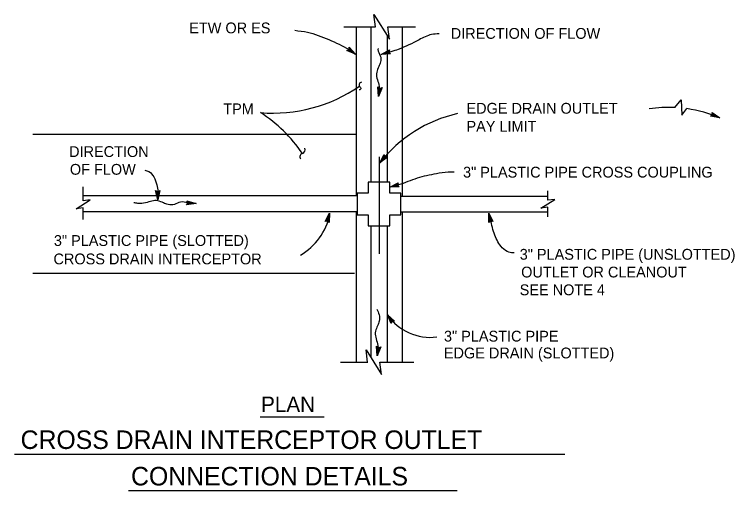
# Model space of a CAD drawing. Extents: x -894 to 866, y -476 to 714.
# Drawn here: x -93.5 to 372.5, y 41.1 to 349.5 of the extents above; entities that cross this region are included whole.
import ezdxf

# ---------------------------------------------------------------- set-up
doc = ezdxf.new("R2010")
doc.units = 0
for name, color, linetype in [('56 Stage 3 Anno', 7, 'Continuous'), ('57 Undefined', 7, 'Continuous'), ('60 Nongeo Data', 7, 'Continuous')]:
    doc.layers.add(name, color=color, linetype=linetype)

msp = doc.modelspace()

# ---------------------------------------------------------------- linework, layer by layer
at = {"layer": '56 Stage 3 Anno'}
for p, q in [((121.5353, 325.9955), (122.9557, 326.6207)), ((124.9479, 325.2172), (122.279, 326.3345)), ((123.8199, 326.0144), (122.6782, 326.4928)), ((122.9557, 326.6207), (123.0746, 328.177)), ((122.9743, 326.9479), (123.8199, 326.0144)), ((123.0302, 327.3326), (124.9479, 325.2172)), ((123.0467, 327.7613), (126.077, 324.4184)), ((123.0746, 328.177), (123.0746, 328.177)), ((123.0746, 328.177), (127.2038, 323.6219)), ((143.7561, 323.5074), (149.121, 326.5054)), ((149.121, 326.5054), (148.7368, 325.0015)), ((149.121, 326.5054), (149.121, 326.5054)), ((127.2038, 323.6219), (121.5349, 325.9955)), ((121.5353, 325.9955), (121.5353, 325.9955)), ((126.0656, 324.4215), (121.9341, 326.1538)), ((127.2038, 323.6219), (127.2038, 323.6219)), ((149.8884, 323.9483), (143.7561, 323.5074)), ((143.7561, 323.5074), (143.7561, 323.5074)), ((149.5785, 324.2267), (145.0781, 323.9034)), ((145.0876, 323.9105), (148.9994, 326.094)), ((146.4033, 324.2995), (148.9293, 325.7109)), ((149.2514, 324.5038), (146.4033, 324.2995)), ((147.7266, 324.6952), (148.8073, 325.2991)), ((148.9829, 324.7853), (147.7266, 324.6952)), ((148.7368, 325.0015), (149.8884, 323.9483)), ((149.8884, 323.9483), (149.8884, 323.9483)), ((356.9277, 283.5661), (358.1907, 284.4685)), ((359.1607, 284.0515), (357.945, 284.2866)), ((358.1907, 284.4685), (357.9895, 286.0161)), ((357.9895, 286.0161), (357.9895, 286.0161)), ((357.9895, 286.0161), (362.9619, 282.4004)), ((358.0466, 285.6035), (361.6958, 282.95)), ((358.1182, 285.1807), (360.4277, 283.5011)), ((358.1418, 284.7925), (359.1607, 284.0515)), ((362.9619, 282.4004), (356.9277, 283.5661)), ((356.9277, 283.5661), (356.9277, 283.5661)), ((361.684, 282.9504), (357.2859, 283.8023)), ((360.4277, 283.5011), (357.5867, 284.05)), ((362.9619, 282.4004), (362.9619, 282.4004)), ((143.0199, 253.2819), (145.814, 258.7555)), ((147.873, 257.0559), (143.0199, 253.2819)), ((147.4608, 257.1154), (143.899, 254.3457)), ((143.9029, 254.3567), (145.9415, 258.3457)), ((144.7805, 255.411), (146.0959, 257.9882)), ((147.0348, 257.1638), (144.7805, 255.411)), ((145.6608, 256.4756), (146.2238, 257.5784)), ((146.6549, 257.2488), (145.6608, 256.4756)), ((145.814, 258.7555), (145.814, 258.7555)), ((145.814, 258.7555), (146.3305, 257.2917)), ((146.3305, 257.2917), (147.873, 257.0559)), ((147.873, 257.0559), (147.873, 257.0559)), ((143.0199, 253.2819), (143.0199, 253.2819)), ((149.3136, 237.6134), (154.812, 240.3591)), ((155.4596, 237.7686), (149.3136, 237.6134)), ((155.1632, 238.0615), (150.6525, 237.9477)), ((150.6624, 237.954), (154.6714, 239.9536)), ((151.9947, 238.2815), (154.5832, 239.5741)), ((154.8494, 238.3536), (151.9947, 238.2815)), ((153.3352, 238.6154), (154.4427, 239.1686)), ((154.5943, 238.6473), (153.3352, 238.6154)), ((154.812, 240.3591), (154.3584, 238.8745)), ((154.3584, 238.8745), (155.4596, 237.7686)), ((154.812, 240.3587), (154.812, 240.3587)), ((155.4596, 237.7686), (155.4596, 237.7686)), ((-0.8011, 229.4276), (-2.1314, 235.4276)), ((-2.1314, 235.4276), (-2.1314, 235.4276)), ((-2.1314, 235.4276), (-0.8011, 234.6276)), ((-0.8046, 230.8186), (-1.772, 235.1926)), ((-0.7991, 232.1902), (-1.4255, 235.0154)), ((-0.7979, 233.5717), (-1.0661, 234.7804)), ((-0.8011, 234.6276), (0.5387, 235.4276)), ((0.5387, 235.4276), (-0.8011, 229.4276)), ((0.1828, 235.2111), (-0.8007, 230.8075)), ((-0.1767, 234.9772), (-0.7991, 232.1902)), ((-0.5235, 234.8008), (-0.7979, 233.5717)), ((0.5387, 235.4276), (0.5387, 235.4276)), ((149.3136, 237.6134), (149.3136, 237.6134)), ((-0.8011, 229.4276), (-0.8011, 229.4276)), ((107.5444, 215.319), (110.3857, 220.7706)), ((107.944, 215.4367), (110.0294, 219.4375)), ((110.0306, 219.4257), (109.8373, 214.9501)), ((110.3857, 220.7706), (110.1239, 214.6304)), ((110.3857, 220.7706), (110.3857, 220.7706)), ((213.502, 214.6985), (213.5083, 220.8461)), ((213.5083, 220.8461), (213.5083, 220.8461)), ((213.5083, 220.8461), (216.1083, 215.2777)), ((213.8024, 214.9867), (213.8071, 219.4989)), ((213.8134, 219.4891), (215.7067, 215.4288)), ((109.0451, 215.7466), (107.5444, 215.319)), ((107.5444, 215.319), (107.5444, 215.319)), ((108.3514, 215.5698), (109.6715, 218.1021)), ((108.7318, 215.6505), (109.314, 216.7674)), ((110.1239, 214.6308), (109.0451, 215.7466)), ((109.314, 216.7674), (109.2613, 215.5304)), ((109.6715, 218.1021), (109.5479, 215.2107)), ((110.1239, 214.6308), (110.1239, 214.6308)), ((214.6363, 215.7698), (213.502, 214.6985)), ((213.502, 214.6985), (213.502, 214.6985)), ((214.1028, 215.293), (214.1056, 218.1485)), ((214.1056, 218.1485), (215.33, 215.5265)), ((214.4028, 215.5403), (214.4044, 216.8001)), ((214.4044, 216.8001), (214.928, 215.678)), ((216.1083, 215.2777), (214.6363, 215.7698)), ((216.1083, 215.2777), (216.1083, 215.2777)), ((150.236, 149.1947), (147.9081, 154.8849)), ((147.9081, 154.8849), (147.9081, 154.8849)), ((147.9081, 154.8849), (152.4277, 150.7199)), ((150.4045, 149.5758), (148.6959, 153.7518)), ((148.7057, 153.7451), (151.9986, 150.7073)), ((150.5659, 149.9731), (149.4848, 152.616)), ((149.4848, 152.616), (151.6128, 150.655)), ((150.8789, 150.6168), (150.236, 149.1947)), ((150.236, 149.1947), (150.236, 149.1947)), ((150.7498, 150.3156), (150.273, 151.4813)), ((150.273, 151.4813), (151.1836, 150.6424)), ((152.4273, 150.7199), (150.8789, 150.6168)), ((152.4273, 150.7199), (152.4273, 150.7199))]:
    msp.add_line(p, q, dxfattribs=at)
msp.add_lwpolyline([(333.7348, 289.1653), (337.8175, 294.0791), (338.3072, 284.1157), (341.6273, 288.424)], dxfattribs=at)
for centre, radius, start, end in [((73.6634, 384.0029), 98.469, 265.358528, 304.70145), ((329.9195, 206.1638), 83.0892, 87.368064, 98.774275), ((14.2112, 205.9137), 95.0868, 34.252739, 57.218133), ((211.9823, 200.2645), 86.9864, 102.470494, 142.447461), ((329.9195, 206.1638), 83.0892, 66.567242, 81.899589), ((91.8545, 261.9478), 2.7685, 291.129164, 19.973136), ((93.325, 257.2259), 2.1911, 102.453972, 215.405242), ((71.2594, 228.1875), 40.1805, 300.456717, 347.939772), ((175.7843, 174.2879), 33.9642, 214.840053, 276.7639)]:
    msp.add_arc(centre, radius, start, end, dxfattribs=at)
for points in [[(87.8783, 339.1518), (96.1444, 337.8995), (109.9207, 333.1404), (122.9459, 326.6278), (127.2038, 323.6219)], [(181.2281, 336.8625), (176.4371, 336.3837), (168.2931, 333.0302), (154.8793, 326.8022), (145.2982, 323.9278)], [(131.1097, 305.496), (130.0234, 305.0885), (129.4801, 304.1377), (129.616, 303.3232), (130.0234, 302.644), (130.5664, 301.6936), (130.2947, 300.8787), (129.4801, 300.607)], [(-9.2086, 248.4985), (-6.4731, 247.6437), (-3.3964, 244.2244), (-1.3448, 239.0961), (-0.6609, 234.6516), (-0.6609, 230.5489)], [(190.9922, 247.1945), (187.1599, 247.1945), (179.4946, 246.2367), (167.0391, 243.3622), (155.0624, 239.0504), (149.3136, 237.6134)], [(229.7965, 194.9765), (226.4433, 195.4556), (222.1315, 198.3301), (217.341, 206.4741), (214.4666, 216.5347), (213.5083, 220.8461)]]:
    msp.add_spline(points, degree=3, dxfattribs=at)
at = {"layer": '57 Undefined'}
for p, q in [((106.8639, 88.648), (65.4897, 88.648)), ((-93.5171, 64.7091), (262.6257, 64.7091)), ((-19.6925, 41.0871), (192.8574, 41.0871))]:
    msp.add_line(p, q, dxfattribs=at)
at = {"layer": '60 Nongeo Data'}
for p, q in [((119.5916, 341.4687), (140.1006, 341.4687)), ((127.6006, 341.4687), (127.6006, 231.9646)), ((137.0943, 341.4687), (137.0943, 240.8603)), ((148.1006, 341.4687), (165.9872, 341.4687)), ((157.3502, 341.4687), (157.3502, 231.828)), ((147.7498, 335.6302), (147.7498, 240.8603)), ((142.1152, 296.4054), (141.69, 302.5365)), ((141.69, 302.5365), (141.69, 302.5365)), ((141.69, 302.5365), (142.8864, 301.548)), ((142.3183, 297.7814), (142.0104, 302.2507)), ((144.3305, 302.1405), (142.1152, 296.4054)), ((143.9463, 301.9791), (142.3207, 297.77)), ((142.527, 299.1373), (142.327, 302.0243)), ((143.5561, 301.8011), (142.527, 299.1373)), ((142.7333, 300.5035), (142.6474, 301.7385)), ((143.1872, 301.6783), (142.7333, 300.5035)), ((142.8864, 301.548), (144.3305, 302.1405)), ((144.3305, 302.1405), (144.3305, 302.1405)), ((142.1152, 296.4054), (142.1152, 296.4054)), ((-81.5545, 271.8063), (127.5549, 271.8063)), ((142.4116, 257.1571), (142.4116, 194.3541)), ((-48.9506, 228.7477), (-48.9506, 237.8705)), ((251.5736, 229.0682), (251.5736, 235.2654)), ((128.2841, 231.9591), (-48.9506, 231.9591)), ((18.8103, 227.3674), (18.1126, 228.7635)), ((18.1126, 228.7635), (18.1126, 228.7635)), ((18.1126, 228.7635), (23.9957, 226.9784)), ((18.302, 228.3926), (22.6197, 227.0824)), ((156.6242, 231.828), (251.5736, 231.828)), ((-48.9506, 216.693), (-48.9506, 224.2115)), ((17.913, 226.1009), (18.8103, 227.3674)), ((23.9957, 226.9784), (17.913, 226.1009)), ((17.913, 226.1009), (17.913, 226.1009)), ((22.6083, 227.0792), (18.1741, 226.4418)), ((21.241, 227.1871), (18.3768, 226.7741)), ((18.5083, 228.0162), (21.241, 227.1871)), ((19.8634, 227.2918), (18.6378, 227.115)), ((18.6579, 227.6576), (19.8634, 227.2918)), ((23.9957, 226.9784), (23.9957, 226.9784)), ((251.5736, 218.3048), (251.5736, 224.5324)), ((128.2841, 221.6178), (-48.9506, 221.6178)), ((127.6006, 221.6418), (127.6006, 124.3152)), ((156.6242, 221.5524), (251.5736, 221.5524)), ((157.3502, 221.5485), (157.3502, 124.3152)), ((137.0943, 212.5631), (137.0943, 127.5751)), ((147.7498, 212.5631), (147.7498, 124.3152)), ((-81.5545, 181.8065), (126.4404, 181.8065)), ((141.2959, 128.3857), (140.8707, 134.5168)), ((140.8707, 134.5168), (140.8707, 134.5168)), ((140.8707, 134.5168), (142.0671, 133.5282)), ((141.499, 129.7621), (141.1911, 134.2314)), ((143.5112, 134.1207), (141.2959, 128.3857)), ((143.127, 133.9593), (141.5014, 129.7503)), ((141.7077, 131.1176), (141.5077, 134.0046)), ((142.7368, 133.7814), (141.7077, 131.1176)), ((141.914, 132.4837), (141.8281, 133.7188)), ((142.3679, 133.6589), (141.914, 132.4837)), ((142.0671, 133.5282), (143.5112, 134.1207)), ((143.5112, 134.1207), (143.5112, 134.1207)), ((141.2959, 128.3857), (141.2959, 128.3857)), ((117.4924, 124.3152), (135.1581, 124.3152)), ((142.9837, 124.3152), (164.9631, 124.3152))]:
    msp.add_line(p, q, dxfattribs=at)
for points in [[(140.1006, 341.4687), (139.1006, 349.4687), (149.1006, 333.4688), (148.1006, 341.4687)], [(135.3738, 240.8603), (135.3738, 233.7973)], [(149.4927, 240.8603), (135.3738, 240.8603)], [(149.4927, 233.7445), (149.4927, 240.8603)], [(128.2581, 233.7973), (128.2581, 219.6788)], [(135.3738, 233.7973), (128.2581, 233.7973)], [(156.6084, 233.7445), (149.4927, 233.7445)], [(156.6084, 219.6261), (156.6084, 233.7445)], [(-48.9506, 224.2115), (-53.4868, 223.6446), (-44.4148, 229.3146), (-48.9506, 228.7477)], [(251.5736, 224.5324), (247.0378, 223.9654), (256.1098, 229.6355), (251.5736, 229.0682)], [(128.2581, 219.6788), (135.3738, 219.6788)], [(135.3738, 219.6788), (135.3738, 212.5631)], [(149.4927, 212.5631), (149.4927, 219.6261)], [(149.4927, 219.6261), (156.6084, 219.6261)], [(135.3738, 212.5631), (149.4927, 212.5631)], [(134.9837, 124.3152), (133.9837, 132.3152), (143.9837, 116.3153), (142.9837, 124.3152)]]:
    msp.add_lwpolyline(points, dxfattribs=at)
for points in [[(141.8026, 327.4707), (141.7081, 326.6688), (143.201, 322.7333), (143.3368, 318.6621), (142.251, 315.6763), (140.8939, 312.0121), (141.0297, 308.2121), (142.251, 304.0054), (142.5222, 299.1196), (142.1152, 296.4054)], [(23.9957, 226.9784), (18.5674, 227.3855), (13.9532, 227.9284), (10.0174, 226.4355), (5.9461, 226.3001), (2.9607, 227.3855), (-0.7038, 228.7426), (-4.5034, 228.6072), (-8.7105, 227.3855), (-13.5959, 227.1142), (-16.3105, 227.5213)], [(141.0305, 158.6443), (142.4313, 154.9522), (142.5667, 150.8809), (141.4813, 147.8951), (140.1242, 144.2309), (140.2596, 140.431), (141.4813, 136.2239), (141.7526, 131.3385), (141.3455, 128.6243)]]:
    msp.add_spline(points, degree=3, dxfattribs=at)

# ---------------------------------------------------------------- texts
at = {"layer": '57 Undefined'}
for s, height, p in [('ETW OR ES', 7, (19.6173, 337.2021)), ('DIRECTION OF FLOW', 7, (188.7991, 333.6434)), ('TPM', 7, (41.624, 284.8042)), ('EDGE DRAIN OUTLET', 7, (198.982, 285.1621)), ('PAY LIMIT', 7, (198.982, 273.47)), ('DIRECTION', 7, (-58.1249, 257.1271)), ('OF FLOW', 7, (-57.6249, 245.6243)), ('3" PLASTIC PIPE CROSS COUPLING', 7, (196.7839, 243.8023)), ('3" PLASTIC PIPE (SLOTTED)', 7, (-67.971, 199.5312)), ('3" PLASTIC PIPE (UNSLOTTED)', 7, (233.4386, 190.6126)), ('CROSS DRAIN INTERCEPTOR', 7, (-68.2226, 187.6119)), ('OUTLET OR CLEANOUT', 7, (234.3565, 179.1099)), ('SEE NOTE 4', 7, (233.406, 167.6076)), ('3" PLASTIC PIPE ', 7, (184.4277, 137.6009)), ('EDGE DRAIN (SLOTTED)', 7, (184.3623, 126.7057)), ('PLAN', 10, (66.0803, 91.9943)), ('CROSS DRAIN INTERCEPTOR OUTLET', 12, (-89.5001, 68.0554)), ('CONNECTION DETAILS', 12, (-18.0434, 44.4334))]:
    msp.add_text(s, height=height, dxfattribs=at).set_placement(p)

doc.saveas('drawing.dxf')
